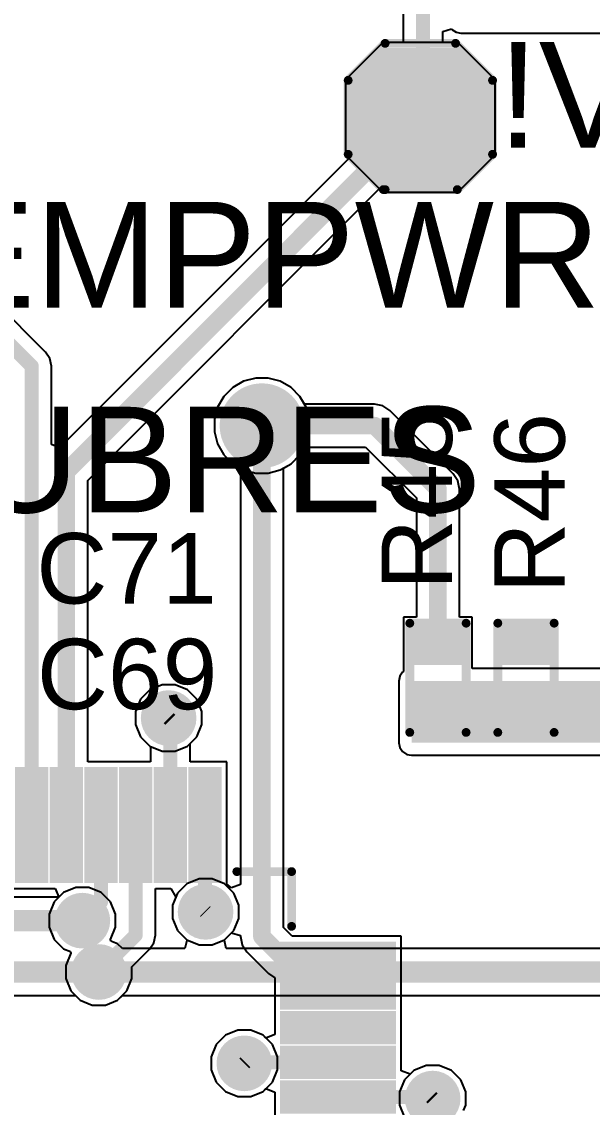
# Model space of a CAD drawing. Header units: millimetres. Extents: x -0.13 to 3.86, y -0.01 to 4.3.
# Drawn here: x 1.274 to 1.598, y 2.803 to 3.419 of the extents above; entities that cross this region are included whole.
import ezdxf

# ---------------------------------------------------------------- set-up
doc = ezdxf.new("R2010")
doc.units = ezdxf.units.MM
doc.header["$MEASUREMENT"] = 0
for name, color, linetype in [('BottomLayer', 5, 'Continuous'), ('BottomSolder', 6, 'Continuous'), ('MultiLayer', 9, 'Continuous'), ('PadHoleLayer', 156, 'Continuous'), ('TopLayer', 1, 'Continuous'), ('TopOverlay', 2, 'Continuous'), ('TopPaste', 8, 'Continuous'), ('TopSolder', 216, 'Continuous'), ('ViaHoleLayer', 16, 'Continuous')]:
    doc.layers.add(name, color=color, linetype=linetype)
doc.styles.add('Arial', font='arial.ttf', dxfattribs={"height": 0.2})

# ---------------------------------------------------------------- blocks, each defined once
blk = doc.blocks.new('T____P______TH_1_8___H_________0_92___56')
at = {"layer": 'BottomLayer'}
h = blk.add_hatch(color=5, dxfattribs=at)
edge = h.paths.add_edge_path()
edge.add_arc((0.117, -0.045), 0.02, 0, 360)
at = {"layer": 'BottomSolder'}
h = blk.add_hatch(color=6, dxfattribs=at)
edge = h.paths.add_edge_path()
edge.add_arc((0.117, -0.045), 0.024, 0, 360)
at = {"layer": 'MultiLayer'}
h = blk.add_hatch(color=9, dxfattribs=at)
edge = h.paths.add_edge_path()
edge.add_arc((0.117, -0.045), 0.02, 0, 360)
at = {"layer": 'PadHoleLayer'}
h = blk.add_hatch(color=156, dxfattribs=at)
edge = h.paths.add_edge_path()
edge.add_arc((0.117, -0.045), 0.01, 0, 360)
at = {"layer": 'TopLayer'}
h = blk.add_hatch(color=1, dxfattribs=at)
edge = h.paths.add_edge_path()
edge.add_arc((0.117, -0.045), 0.02, 0, 360)
at = {"layer": 'TopSolder'}
h = blk.add_hatch(color=216, dxfattribs=at)
edge = h.paths.add_edge_path()
edge.add_arc((0.117, -0.045), 0.024, 0, 360)
blk = doc.blocks.new('R___0402_86')
at = {"layer": 'TopLayer'}
for points in [[(-0.0275, -0.0125), (-0.0275, 0.0125), (-0.0095, 0.0125), (-0.0095, -0.0125)], [(0.0095, -0.0125), (0.0095, 0.0125), (0.0275, 0.0125), (0.0275, -0.0125)]]:
    blk.add_hatch(color=1, dxfattribs=at).paths.add_polyline_path(points)
at = {"layer": 'TopPaste'}
for points in [[(-0.0275, -0.0125), (-0.0275, 0.0125), (-0.0095, 0.0125), (-0.0095, -0.0125)], [(0.0095, -0.0125), (0.0095, 0.0125), (0.0275, 0.0125), (0.0275, -0.0125)]]:
    blk.add_hatch(color=8, dxfattribs=at).paths.add_polyline_path(points)
at = {"layer": 'TopSolder'}
for points in [[(-0.02967, -0.01466), (-0.02967, 0.01467), (-0.00733, 0.01467), (-0.00733, -0.01466)], [(0.00733, -0.01466), (0.00733, 0.01467), (0.02967, 0.01467), (0.02967, -0.01466)]]:
    blk.add_hatch(color=216, dxfattribs=at).paths.add_polyline_path(points)
at = {"layer": 'TopOverlay'}
for points, const_width in [([(-0.031, -0.016), (-0.031, 0.016)], 0.005), ([(0.031, 0.016), (-0.031, 0.016)], 0.005), ([(0.031, -0.016), (0.031, 0.016)], 0.005), ([(0.031, -0.016), (-0.031, -0.016)], 0.005), ([(0.032, -0.017), (-0.032, -0.017)], 0.000127)]:
    blk.add_lwpolyline(points, dxfattribs=dict(at, const_width=const_width))
for points, const_width in [([(-0.03225, 0.016, 1), (-0.02975, 0.016, 1)], 0.0025), ([(-0.03225, 0.016, 1), (-0.02975, 0.016, 1)], 0.0025), ([(0.02975, 0.016, 1), (0.03225, 0.016, 1)], 0.0025), ([(0.02975, 0.016, 1), (0.03225, 0.016, 1)], 0.0025), ([(-0.03225, -0.016, 1), (-0.02975, -0.016, 1)], 0.0025), ([(-0.03225, -0.016, 1), (-0.02975, -0.016, 1)], 0.0025), ([(-0.03203, -0.017, 1), (-0.03197, -0.017, 1)], 0.0000635), ([(0.02975, -0.016, 1), (0.03225, -0.016, 1)], 0.0025), ([(0.02975, -0.016, 1), (0.03225, -0.016, 1)], 0.0025), ([(0.03197, -0.017, 1), (0.03203, -0.017, 1)], 0.0000635)]:
    blk.add_lwpolyline(points, format="xyb", close=True, dxfattribs=dict(at, const_width=const_width))
blk = doc.blocks.new('R___0402_87')
at = {"layer": 'TopLayer'}
for points in [[(-0.0275, -0.0125), (-0.0275, 0.0125), (-0.0095, 0.0125), (-0.0095, -0.0125)], [(0.0095, -0.0125), (0.0095, 0.0125), (0.0275, 0.0125), (0.0275, -0.0125)]]:
    blk.add_hatch(color=1, dxfattribs=at).paths.add_polyline_path(points)
at = {"layer": 'TopPaste'}
for points in [[(-0.0275, -0.0125), (-0.0275, 0.0125), (-0.0095, 0.0125), (-0.0095, -0.0125)], [(0.0095, -0.0125), (0.0095, 0.0125), (0.0275, 0.0125), (0.0275, -0.0125)]]:
    blk.add_hatch(color=8, dxfattribs=at).paths.add_polyline_path(points)
at = {"layer": 'TopSolder'}
for points in [[(-0.02967, -0.01466), (-0.02967, 0.01467), (-0.00733, 0.01467), (-0.00733, -0.01466)], [(0.00733, -0.01466), (0.00733, 0.01467), (0.02967, 0.01467), (0.02967, -0.01466)]]:
    blk.add_hatch(color=216, dxfattribs=at).paths.add_polyline_path(points)
at = {"layer": 'TopOverlay'}
for points, const_width in [([(-0.031, -0.016), (-0.031, 0.016)], 0.005), ([(0.031, 0.016), (-0.031, 0.016)], 0.005), ([(0.031, -0.016), (0.031, 0.016)], 0.005), ([(0.031, -0.016), (-0.031, -0.016)], 0.005), ([(0.032, -0.017), (-0.032, -0.017)], 0.000127)]:
    blk.add_lwpolyline(points, dxfattribs=dict(at, const_width=const_width))
for points, const_width in [([(-0.03225, 0.016, 1), (-0.02975, 0.016, 1)], 0.0025), ([(-0.03225, 0.016, 1), (-0.02975, 0.016, 1)], 0.0025), ([(0.02975, 0.016, 1), (0.03225, 0.016, 1)], 0.0025), ([(0.02975, 0.016, 1), (0.03225, 0.016, 1)], 0.0025), ([(-0.03225, -0.016, 1), (-0.02975, -0.016, 1)], 0.0025), ([(-0.03225, -0.016, 1), (-0.02975, -0.016, 1)], 0.0025), ([(-0.03203, -0.017, 1), (-0.03197, -0.017, 1)], 0.0000635), ([(0.02975, -0.016, 1), (0.03225, -0.016, 1)], 0.0025), ([(0.02975, -0.016, 1), (0.03225, -0.016, 1)], 0.0025), ([(0.03197, -0.017, 1), (0.03203, -0.017, 1)], 0.0000635)]:
    blk.add_lwpolyline(points, format="xyb", close=True, dxfattribs=dict(at, const_width=const_width))
blk = doc.blocks.new('64_TQFP__10_10__101')
at = {"layer": 'TopLayer'}
for points in [[(-0.15315, 0.19429), (-0.15315, 0.25216), (-0.14213, 0.25216), (-0.14213, 0.19429)], [(-0.13346, 0.19429), (-0.13346, 0.25216), (-0.12244, 0.25216), (-0.12244, 0.19429)], [(-0.11378, 0.19429), (-0.11378, 0.25216), (-0.10276, 0.25216), (-0.10276, 0.19429)], [(-0.09409, 0.19429), (-0.09409, 0.25216), (-0.08307, 0.25216), (-0.08307, 0.19429)], [(-0.07441, 0.19429), (-0.07441, 0.25216), (-0.06339, 0.25216), (-0.06339, 0.19429)], [(-0.05472, 0.19429), (-0.05472, 0.25216), (-0.0437, 0.25216), (-0.0437, 0.19429)], [(-0.03504, 0.19429), (-0.03504, 0.25216), (-0.02402, 0.25216), (-0.02402, 0.19429)], [(-0.01535, 0.19429), (-0.01535, 0.25216), (-0.00433, 0.25216), (-0.00433, 0.19429)], [(0.00433, 0.19429), (0.00433, 0.25216), (0.01535, 0.25216), (0.01535, 0.19429)], [(0.02402, 0.19429), (0.02402, 0.25216), (0.03504, 0.25216), (0.03504, 0.19429)], [(0.0437, 0.19429), (0.0437, 0.25216), (0.05472, 0.25216), (0.05472, 0.19429)], [(0.06339, 0.19429), (0.06339, 0.25216), (0.07441, 0.25216), (0.07441, 0.19429)], [(0.08307, 0.19429), (0.08307, 0.25216), (0.09409, 0.25216), (0.09409, 0.19429)], [(0.10276, 0.19429), (0.10276, 0.25216), (0.11378, 0.25216), (0.11378, 0.19429)], [(0.12244, 0.19429), (0.12244, 0.25216), (0.13346, 0.25216), (0.13346, 0.19429)], [(0.14213, 0.19429), (0.14213, 0.25216), (0.15315, 0.25216), (0.15315, 0.19429)], [(-0.25217, 0.15315), (-0.19429, 0.15315), (-0.19429, 0.14213), (-0.25217, 0.14213)], [(0.19429, 0.15315), (0.25217, 0.15315), (0.25217, 0.14213), (0.19429, 0.14213)], [(-0.25217, 0.13346), (-0.19429, 0.13346), (-0.19429, 0.12244), (-0.25217, 0.12244)], [(0.19429, 0.13346), (0.25217, 0.13346), (0.25217, 0.12244), (0.19429, 0.12244)], [(-0.25217, 0.11378), (-0.19429, 0.11378), (-0.19429, 0.10276), (-0.25217, 0.10276)], [(0.19429, 0.11378), (0.25217, 0.11378), (0.25217, 0.10276), (0.19429, 0.10276)], [(-0.25217, 0.09409), (-0.19429, 0.09409), (-0.19429, 0.08307), (-0.25217, 0.08307)], [(0.19429, 0.09409), (0.25217, 0.09409), (0.25217, 0.08307), (0.19429, 0.08307)], [(-0.25217, 0.07441), (-0.19429, 0.07441), (-0.19429, 0.06339), (-0.25217, 0.06339)], [(0.19429, 0.07441), (0.25217, 0.07441), (0.25217, 0.06339), (0.19429, 0.06339)], [(-0.25217, 0.05472), (-0.19429, 0.05472), (-0.19429, 0.0437), (-0.25217, 0.0437)], [(0.19429, 0.05472), (0.25217, 0.05472), (0.25217, 0.0437), (0.19429, 0.0437)], [(-0.25217, 0.03504), (-0.19429, 0.03504), (-0.19429, 0.02402), (-0.25217, 0.02402)], [(0.19429, 0.03504), (0.25217, 0.03504), (0.25217, 0.02402), (0.19429, 0.02402)], [(-0.25217, 0.01535), (-0.19429, 0.01535), (-0.19429, 0.00433), (-0.25217, 0.00433)], [(0.19429, 0.01535), (0.25217, 0.01535), (0.25217, 0.00433), (0.19429, 0.00433)], [(-0.25217, -0.00433), (-0.19429, -0.00433), (-0.19429, -0.01535), (-0.25217, -0.01535)], [(0.19429, -0.00433), (0.25217, -0.00433), (0.25217, -0.01535), (0.19429, -0.01535)], [(-0.25217, -0.02402), (-0.19429, -0.02402), (-0.19429, -0.03504), (-0.25217, -0.03504)], [(0.19429, -0.02402), (0.25217, -0.02402), (0.25217, -0.03504), (0.19429, -0.03504)], [(-0.25217, -0.0437), (-0.19429, -0.0437), (-0.19429, -0.05472), (-0.25217, -0.05472)], [(0.19429, -0.0437), (0.25217, -0.0437), (0.25217, -0.05472), (0.19429, -0.05472)], [(-0.25217, -0.06339), (-0.19429, -0.06339), (-0.19429, -0.07441), (-0.25217, -0.07441)], [(0.19429, -0.06339), (0.25217, -0.06339), (0.25217, -0.07441), (0.19429, -0.07441)], [(-0.25217, -0.08307), (-0.19429, -0.08307), (-0.19429, -0.09409), (-0.25217, -0.09409)], [(0.19429, -0.08307), (0.25217, -0.08307), (0.25217, -0.09409), (0.19429, -0.09409)], [(-0.25217, -0.10276), (-0.19429, -0.10276), (-0.19429, -0.11378), (-0.25217, -0.11378)], [(0.19429, -0.10276), (0.25217, -0.10276), (0.25217, -0.11378), (0.19429, -0.11378)], [(-0.25217, -0.12244), (-0.19429, -0.12244), (-0.19429, -0.13346), (-0.25217, -0.13346)], [(0.19429, -0.12244), (0.25217, -0.12244), (0.25217, -0.13346), (0.19429, -0.13346)], [(-0.25217, -0.14213), (-0.19429, -0.14213), (-0.19429, -0.15315), (-0.25217, -0.15315)], [(0.19429, -0.14213), (0.25217, -0.14213), (0.25217, -0.15315), (0.19429, -0.15315)], [(-0.15315, -0.25216), (-0.15315, -0.19429), (-0.14213, -0.19429), (-0.14213, -0.25216)], [(-0.13346, -0.25216), (-0.13346, -0.19429), (-0.12244, -0.19429), (-0.12244, -0.25216)], [(-0.11378, -0.25216), (-0.11378, -0.19429), (-0.10276, -0.19429), (-0.10276, -0.25216)], [(-0.09409, -0.25216), (-0.09409, -0.19429), (-0.08307, -0.19429), (-0.08307, -0.25216)], [(-0.07441, -0.25216), (-0.07441, -0.19429), (-0.06339, -0.19429), (-0.06339, -0.25216)], [(-0.05472, -0.25216), (-0.05472, -0.19429), (-0.0437, -0.19429), (-0.0437, -0.25216)], [(-0.03504, -0.25216), (-0.03504, -0.19429), (-0.02402, -0.19429), (-0.02402, -0.25216)], [(-0.01535, -0.25216), (-0.01535, -0.19429), (-0.00433, -0.19429), (-0.00433, -0.25216)], [(0.00433, -0.25216), (0.00433, -0.19429), (0.01535, -0.19429), (0.01535, -0.25216)], [(0.02402, -0.25216), (0.02402, -0.19429), (0.03504, -0.19429), (0.03504, -0.25216)], [(0.0437, -0.25216), (0.0437, -0.19429), (0.05472, -0.19429), (0.05472, -0.25216)], [(0.06339, -0.25216), (0.06339, -0.19429), (0.07441, -0.19429), (0.07441, -0.25216)], [(0.08307, -0.25216), (0.08307, -0.19429), (0.09409, -0.19429), (0.09409, -0.25216)], [(0.10276, -0.25216), (0.10276, -0.19429), (0.11378, -0.19429), (0.11378, -0.25216)], [(0.12244, -0.25216), (0.12244, -0.19429), (0.13346, -0.19429), (0.13346, -0.25216)], [(0.14213, -0.25216), (0.14213, -0.19429), (0.15315, -0.19429), (0.15315, -0.25216)]]:
    blk.add_hatch(color=1, dxfattribs=at).paths.add_polyline_path(points)
at = {"layer": 'TopPaste'}
for points in [[(-0.15315, 0.19429), (-0.15315, 0.25216), (-0.14213, 0.25216), (-0.14213, 0.19429)], [(-0.13346, 0.19429), (-0.13346, 0.25216), (-0.12244, 0.25216), (-0.12244, 0.19429)], [(-0.11378, 0.19429), (-0.11378, 0.25216), (-0.10276, 0.25216), (-0.10276, 0.19429)], [(-0.09409, 0.19429), (-0.09409, 0.25216), (-0.08307, 0.25216), (-0.08307, 0.19429)], [(-0.07441, 0.19429), (-0.07441, 0.25216), (-0.06339, 0.25216), (-0.06339, 0.19429)], [(-0.05472, 0.19429), (-0.05472, 0.25216), (-0.0437, 0.25216), (-0.0437, 0.19429)], [(-0.03504, 0.19429), (-0.03504, 0.25216), (-0.02402, 0.25216), (-0.02402, 0.19429)], [(-0.01535, 0.19429), (-0.01535, 0.25216), (-0.00433, 0.25216), (-0.00433, 0.19429)], [(0.00433, 0.19429), (0.00433, 0.25216), (0.01535, 0.25216), (0.01535, 0.19429)], [(0.02402, 0.19429), (0.02402, 0.25216), (0.03504, 0.25216), (0.03504, 0.19429)], [(0.0437, 0.19429), (0.0437, 0.25216), (0.05472, 0.25216), (0.05472, 0.19429)], [(0.06339, 0.19429), (0.06339, 0.25216), (0.07441, 0.25216), (0.07441, 0.19429)], [(0.08307, 0.19429), (0.08307, 0.25216), (0.09409, 0.25216), (0.09409, 0.19429)], [(0.10276, 0.19429), (0.10276, 0.25216), (0.11378, 0.25216), (0.11378, 0.19429)], [(0.12244, 0.19429), (0.12244, 0.25216), (0.13346, 0.25216), (0.13346, 0.19429)], [(0.14213, 0.19429), (0.14213, 0.25216), (0.15315, 0.25216), (0.15315, 0.19429)], [(-0.25217, 0.15315), (-0.19429, 0.15315), (-0.19429, 0.14213), (-0.25217, 0.14213)], [(0.19429, 0.15315), (0.25217, 0.15315), (0.25217, 0.14213), (0.19429, 0.14213)], [(-0.25217, 0.13346), (-0.19429, 0.13346), (-0.19429, 0.12244), (-0.25217, 0.12244)], [(0.19429, 0.13346), (0.25217, 0.13346), (0.25217, 0.12244), (0.19429, 0.12244)], [(-0.25217, 0.11378), (-0.19429, 0.11378), (-0.19429, 0.10276), (-0.25217, 0.10276)], [(0.19429, 0.11378), (0.25217, 0.11378), (0.25217, 0.10276), (0.19429, 0.10276)], [(-0.25217, 0.09409), (-0.19429, 0.09409), (-0.19429, 0.08307), (-0.25217, 0.08307)], [(0.19429, 0.09409), (0.25217, 0.09409), (0.25217, 0.08307), (0.19429, 0.08307)], [(-0.25217, 0.07441), (-0.19429, 0.07441), (-0.19429, 0.06339), (-0.25217, 0.06339)], [(0.19429, 0.07441), (0.25217, 0.07441), (0.25217, 0.06339), (0.19429, 0.06339)], [(-0.25217, 0.05472), (-0.19429, 0.05472), (-0.19429, 0.0437), (-0.25217, 0.0437)], [(0.19429, 0.05472), (0.25217, 0.05472), (0.25217, 0.0437), (0.19429, 0.0437)], [(-0.25217, 0.03504), (-0.19429, 0.03504), (-0.19429, 0.02402), (-0.25217, 0.02402)], [(0.19429, 0.03504), (0.25217, 0.03504), (0.25217, 0.02402), (0.19429, 0.02402)], [(-0.25217, 0.01535), (-0.19429, 0.01535), (-0.19429, 0.00433), (-0.25217, 0.00433)], [(0.19429, 0.01535), (0.25217, 0.01535), (0.25217, 0.00433), (0.19429, 0.00433)], [(-0.25217, -0.00433), (-0.19429, -0.00433), (-0.19429, -0.01535), (-0.25217, -0.01535)], [(0.19429, -0.00433), (0.25217, -0.00433), (0.25217, -0.01535), (0.19429, -0.01535)], [(-0.25217, -0.02402), (-0.19429, -0.02402), (-0.19429, -0.03504), (-0.25217, -0.03504)], [(0.19429, -0.02402), (0.25217, -0.02402), (0.25217, -0.03504), (0.19429, -0.03504)], [(-0.25217, -0.0437), (-0.19429, -0.0437), (-0.19429, -0.05472), (-0.25217, -0.05472)], [(0.19429, -0.0437), (0.25217, -0.0437), (0.25217, -0.05472), (0.19429, -0.05472)], [(-0.25217, -0.06339), (-0.19429, -0.06339), (-0.19429, -0.07441), (-0.25217, -0.07441)], [(0.19429, -0.06339), (0.25217, -0.06339), (0.25217, -0.07441), (0.19429, -0.07441)], [(-0.25217, -0.08307), (-0.19429, -0.08307), (-0.19429, -0.09409), (-0.25217, -0.09409)], [(0.19429, -0.08307), (0.25217, -0.08307), (0.25217, -0.09409), (0.19429, -0.09409)], [(-0.25217, -0.10276), (-0.19429, -0.10276), (-0.19429, -0.11378), (-0.25217, -0.11378)], [(0.19429, -0.10276), (0.25217, -0.10276), (0.25217, -0.11378), (0.19429, -0.11378)], [(-0.25217, -0.12244), (-0.19429, -0.12244), (-0.19429, -0.13346), (-0.25217, -0.13346)], [(0.19429, -0.12244), (0.25217, -0.12244), (0.25217, -0.13346), (0.19429, -0.13346)], [(-0.25217, -0.14213), (-0.19429, -0.14213), (-0.19429, -0.15315), (-0.25217, -0.15315)], [(0.19429, -0.14213), (0.25217, -0.14213), (0.25217, -0.15315), (0.19429, -0.15315)], [(-0.15315, -0.25216), (-0.15315, -0.19429), (-0.14213, -0.19429), (-0.14213, -0.25216)], [(-0.13346, -0.25216), (-0.13346, -0.19429), (-0.12244, -0.19429), (-0.12244, -0.25216)], [(-0.11378, -0.25216), (-0.11378, -0.19429), (-0.10276, -0.19429), (-0.10276, -0.25216)], [(-0.09409, -0.25216), (-0.09409, -0.19429), (-0.08307, -0.19429), (-0.08307, -0.25216)], [(-0.07441, -0.25216), (-0.07441, -0.19429), (-0.06339, -0.19429), (-0.06339, -0.25216)], [(-0.05472, -0.25216), (-0.05472, -0.19429), (-0.0437, -0.19429), (-0.0437, -0.25216)], [(-0.03504, -0.25216), (-0.03504, -0.19429), (-0.02402, -0.19429), (-0.02402, -0.25216)], [(-0.01535, -0.25216), (-0.01535, -0.19429), (-0.00433, -0.19429), (-0.00433, -0.25216)], [(0.00433, -0.25216), (0.00433, -0.19429), (0.01535, -0.19429), (0.01535, -0.25216)], [(0.02402, -0.25216), (0.02402, -0.19429), (0.03504, -0.19429), (0.03504, -0.25216)], [(0.0437, -0.25216), (0.0437, -0.19429), (0.05472, -0.19429), (0.05472, -0.25216)], [(0.06339, -0.25216), (0.06339, -0.19429), (0.07441, -0.19429), (0.07441, -0.25216)], [(0.08307, -0.25216), (0.08307, -0.19429), (0.09409, -0.19429), (0.09409, -0.25216)], [(0.10276, -0.25216), (0.10276, -0.19429), (0.11378, -0.19429), (0.11378, -0.25216)], [(0.12244, -0.25216), (0.12244, -0.19429), (0.13346, -0.19429), (0.13346, -0.25216)], [(0.14213, -0.25216), (0.14213, -0.19429), (0.15315, -0.19429), (0.15315, -0.25216)]]:
    blk.add_hatch(color=8, dxfattribs=at).paths.add_polyline_path(points)
at = {"layer": 'TopSolder'}
for points in [[(-0.15715, 0.19029), (-0.15715, 0.25616), (-0.13813, 0.25616), (-0.13813, 0.19029)], [(-0.13746, 0.19029), (-0.13746, 0.25616), (-0.11844, 0.25616), (-0.11844, 0.19029)], [(-0.11778, 0.19029), (-0.11778, 0.25616), (-0.09876, 0.25616), (-0.09876, 0.19029)], [(-0.09809, 0.19029), (-0.09809, 0.25616), (-0.07907, 0.25616), (-0.07907, 0.19029)], [(-0.07841, 0.19029), (-0.07841, 0.25616), (-0.05939, 0.25616), (-0.05939, 0.19029)], [(-0.05872, 0.19029), (-0.05872, 0.25616), (-0.0397, 0.25616), (-0.0397, 0.19029)], [(-0.03904, 0.19029), (-0.03904, 0.25616), (-0.02002, 0.25616), (-0.02002, 0.19029)], [(-0.01935, 0.19029), (-0.01935, 0.25616), (-0.00033, 0.25616), (-0.00033, 0.19029)], [(0.00033, 0.19029), (0.00033, 0.25616), (0.01935, 0.25616), (0.01935, 0.19029)], [(0.02002, 0.19029), (0.02002, 0.25616), (0.03904, 0.25616), (0.03904, 0.19029)], [(0.0397, 0.19029), (0.0397, 0.25616), (0.05872, 0.25616), (0.05872, 0.19029)], [(0.05939, 0.19029), (0.05939, 0.25616), (0.07841, 0.25616), (0.07841, 0.19029)], [(0.07907, 0.19029), (0.07907, 0.25616), (0.09809, 0.25616), (0.09809, 0.19029)], [(0.09876, 0.19029), (0.09876, 0.25616), (0.11778, 0.25616), (0.11778, 0.19029)], [(0.11844, 0.19029), (0.11844, 0.25616), (0.13746, 0.25616), (0.13746, 0.19029)], [(0.13813, 0.19029), (0.13813, 0.25616), (0.15715, 0.25616), (0.15715, 0.19029)], [(-0.25617, 0.15715), (-0.19029, 0.15715), (-0.19029, 0.13813), (-0.25617, 0.13813)], [(0.19029, 0.15715), (0.25617, 0.15715), (0.25617, 0.13813), (0.19029, 0.13813)], [(-0.25617, 0.13746), (-0.19029, 0.13746), (-0.19029, 0.11844), (-0.25617, 0.11844)], [(0.19029, 0.13746), (0.25617, 0.13746), (0.25617, 0.11844), (0.19029, 0.11844)], [(-0.25617, 0.11778), (-0.19029, 0.11778), (-0.19029, 0.09876), (-0.25617, 0.09876)], [(0.19029, 0.11778), (0.25617, 0.11778), (0.25617, 0.09876), (0.19029, 0.09876)], [(-0.25617, 0.09809), (-0.19029, 0.09809), (-0.19029, 0.07907), (-0.25617, 0.07907)], [(0.19029, 0.09809), (0.25617, 0.09809), (0.25617, 0.07907), (0.19029, 0.07907)], [(-0.25617, 0.07841), (-0.19029, 0.07841), (-0.19029, 0.05939), (-0.25617, 0.05939)], [(0.19029, 0.07841), (0.25617, 0.07841), (0.25617, 0.05939), (0.19029, 0.05939)], [(-0.25617, 0.05872), (-0.19029, 0.05872), (-0.19029, 0.0397), (-0.25617, 0.0397)], [(0.19029, 0.05872), (0.25617, 0.05872), (0.25617, 0.0397), (0.19029, 0.0397)], [(-0.25617, 0.03904), (-0.19029, 0.03904), (-0.19029, 0.02002), (-0.25617, 0.02002)], [(0.19029, 0.03904), (0.25617, 0.03904), (0.25617, 0.02002), (0.19029, 0.02002)], [(-0.25617, 0.01935), (-0.19029, 0.01935), (-0.19029, 0.00033), (-0.25617, 0.00033)], [(0.19029, 0.01935), (0.25617, 0.01935), (0.25617, 0.00033), (0.19029, 0.00033)], [(-0.25617, -0.00033), (-0.19029, -0.00033), (-0.19029, -0.01935), (-0.25617, -0.01935)], [(0.19029, -0.00033), (0.25617, -0.00033), (0.25617, -0.01935), (0.19029, -0.01935)], [(-0.25617, -0.02002), (-0.19029, -0.02002), (-0.19029, -0.03904), (-0.25617, -0.03904)], [(0.19029, -0.02002), (0.25617, -0.02002), (0.25617, -0.03904), (0.19029, -0.03904)], [(-0.25617, -0.0397), (-0.19029, -0.0397), (-0.19029, -0.05872), (-0.25617, -0.05872)], [(0.19029, -0.0397), (0.25617, -0.0397), (0.25617, -0.05872), (0.19029, -0.05872)], [(-0.25617, -0.05939), (-0.19029, -0.05939), (-0.19029, -0.07841), (-0.25617, -0.07841)], [(0.19029, -0.05939), (0.25617, -0.05939), (0.25617, -0.07841), (0.19029, -0.07841)], [(-0.25617, -0.07907), (-0.19029, -0.07907), (-0.19029, -0.09809), (-0.25617, -0.09809)], [(0.19029, -0.07907), (0.25617, -0.07907), (0.25617, -0.09809), (0.19029, -0.09809)], [(-0.25617, -0.09876), (-0.19029, -0.09876), (-0.19029, -0.11778), (-0.25617, -0.11778)], [(0.19029, -0.09876), (0.25617, -0.09876), (0.25617, -0.11778), (0.19029, -0.11778)], [(-0.25617, -0.11844), (-0.19029, -0.11844), (-0.19029, -0.13746), (-0.25617, -0.13746)], [(0.19029, -0.11844), (0.25617, -0.11844), (0.25617, -0.13746), (0.19029, -0.13746)], [(-0.25617, -0.13813), (-0.19029, -0.13813), (-0.19029, -0.15715), (-0.25617, -0.15715)], [(0.19029, -0.13813), (0.25617, -0.13813), (0.25617, -0.15715), (0.19029, -0.15715)], [(-0.15715, -0.25616), (-0.15715, -0.19029), (-0.13813, -0.19029), (-0.13813, -0.25616)], [(-0.13746, -0.25616), (-0.13746, -0.19029), (-0.11844, -0.19029), (-0.11844, -0.25616)], [(-0.11778, -0.25616), (-0.11778, -0.19029), (-0.09876, -0.19029), (-0.09876, -0.25616)], [(-0.09809, -0.25616), (-0.09809, -0.19029), (-0.07907, -0.19029), (-0.07907, -0.25616)], [(-0.07841, -0.25616), (-0.07841, -0.19029), (-0.05939, -0.19029), (-0.05939, -0.25616)], [(-0.05872, -0.25616), (-0.05872, -0.19029), (-0.0397, -0.19029), (-0.0397, -0.25616)], [(-0.03904, -0.25616), (-0.03904, -0.19029), (-0.02002, -0.19029), (-0.02002, -0.25616)], [(-0.01935, -0.25616), (-0.01935, -0.19029), (-0.00033, -0.19029), (-0.00033, -0.25616)], [(0.00033, -0.25616), (0.00033, -0.19029), (0.01935, -0.19029), (0.01935, -0.25616)], [(0.02002, -0.25616), (0.02002, -0.19029), (0.03904, -0.19029), (0.03904, -0.25616)], [(0.0397, -0.25616), (0.0397, -0.19029), (0.05872, -0.19029), (0.05872, -0.25616)], [(0.05939, -0.25616), (0.05939, -0.19029), (0.07841, -0.19029), (0.07841, -0.25616)], [(0.07907, -0.25616), (0.07907, -0.19029), (0.09809, -0.19029), (0.09809, -0.25616)], [(0.09876, -0.25616), (0.09876, -0.19029), (0.11778, -0.19029), (0.11778, -0.25616)], [(0.11844, -0.25616), (0.11844, -0.19029), (0.13746, -0.19029), (0.13746, -0.25616)], [(0.13813, -0.25616), (0.13813, -0.19029), (0.15715, -0.19029), (0.15715, -0.25616)]]:
    blk.add_hatch(color=216, dxfattribs=at).paths.add_polyline_path(points)
at = {"layer": 'TopOverlay', "const_width": 0.005}
for points in [[(-0.19685, 0.19685), (-0.16575, 0.19685)], [(-0.19685, 0.16575), (-0.19685, 0.19685)], [(0.16575, 0.19685), (0.19685, 0.19685)], [(0.19685, 0.16575), (0.19685, 0.19685)], [(-0.263, 0.153), (-0.258, 0.148)], [(-0.263, 0.143), (-0.263, 0.153)], [(-0.263, 0.143), (-0.258, 0.148)], [(-0.19685, -0.19685), (-0.19685, -0.16575)], [(0.19685, -0.19685), (0.19685, -0.16575)], [(-0.19685, -0.19685), (-0.16575, -0.19685)], [(0.16575, -0.19685), (0.19685, -0.19685)]]:
    blk.add_lwpolyline(points, dxfattribs=at)
at = {"layer": 'TopOverlay', "const_width": 0.0025}
for points in [[(-0.1981, 0.19685, 1), (-0.1956, 0.19685, 1)], [(-0.1981, 0.19685, 1), (-0.1956, 0.19685, 1)], [(-0.167, 0.19685, 1), (-0.1645, 0.19685, 1)], [(0.1645, 0.19685, 1), (0.167, 0.19685, 1)], [(0.1956, 0.19685, 1), (0.1981, 0.19685, 1)], [(0.1956, 0.19685, 1), (0.1981, 0.19685, 1)], [(-0.1981, 0.16575, 1), (-0.1956, 0.16575, 1)], [(0.1956, 0.16575, 1), (0.1981, 0.16575, 1)], [(-0.26425, 0.153, 1), (-0.26175, 0.153, 1)], [(-0.26425, 0.153, 1), (-0.26175, 0.153, 1)], [(-0.25925, 0.148, 1), (-0.25675, 0.148, 1)], [(-0.25925, 0.148, 1), (-0.25675, 0.148, 1)], [(-0.26425, 0.143, 1), (-0.26175, 0.143, 1)], [(-0.26425, 0.143, 1), (-0.26175, 0.143, 1)], [(-0.1981, -0.16575, 1), (-0.1956, -0.16575, 1)], [(0.1956, -0.16575, 1), (0.1981, -0.16575, 1)], [(-0.1981, -0.19685, 1), (-0.1956, -0.19685, 1)], [(-0.1981, -0.19685, 1), (-0.1956, -0.19685, 1)], [(-0.167, -0.19685, 1), (-0.1645, -0.19685, 1)], [(0.1645, -0.19685, 1), (0.167, -0.19685, 1)], [(0.1956, -0.19685, 1), (0.1981, -0.19685, 1)], [(0.1956, -0.19685, 1), (0.1981, -0.19685, 1)]]:
    blk.add_lwpolyline(points, format="xyb", close=True, dxfattribs=at)
blk = doc.blocks.new('T____P______TH_1_8___H_________0_92___199')
at = {"layer": 'BottomLayer'}
blk.add_hatch(color=5, dxfattribs=at).paths.add_polyline_path([(0.01772, 0.03543), (-0.01772, 0.03543), (-0.03543, 0.01772), (-0.03543, -0.01772), (-0.01772, -0.03543), (0.01772, -0.03543), (0.03543, -0.01772), (0.03543, 0.01772)])
at = {"layer": 'BottomSolder'}
blk.add_hatch(color=6, dxfattribs=at).paths.add_polyline_path([(0.01972, 0.03943), (-0.01972, 0.03943), (-0.03943, 0.01972), (-0.03943, -0.01972), (-0.01972, -0.03943), (0.01972, -0.03943), (0.03943, -0.01972), (0.03943, 0.01972)])
at = {"layer": 'MultiLayer'}
blk.add_hatch(color=9, dxfattribs=at).paths.add_polyline_path([(0.01772, 0.03543), (-0.01772, 0.03543), (-0.03543, 0.01772), (-0.03543, -0.01772), (-0.01772, -0.03543), (0.01772, -0.03543), (0.03543, -0.01772), (0.03543, 0.01772)])
at = {"layer": 'PadHoleLayer'}
h = blk.add_hatch(color=156, dxfattribs=at)
edge = h.paths.add_edge_path()
edge.add_arc((0, 0), 0.01811, 0, 360)
at = {"layer": 'TopLayer'}
blk.add_hatch(color=1, dxfattribs=at).paths.add_polyline_path([(0.01772, 0.03543), (-0.01772, 0.03543), (-0.03543, 0.01772), (-0.03543, -0.01772), (-0.01772, -0.03543), (0.01772, -0.03543), (0.03543, -0.01772), (0.03543, 0.01772)])
at = {"layer": 'TopSolder'}
blk.add_hatch(color=216, dxfattribs=at).paths.add_polyline_path([(0.01972, 0.03943), (-0.01972, 0.03943), (-0.03943, 0.01972), (-0.03943, -0.01972), (-0.01972, -0.03943), (0.01972, -0.03943), (0.03943, -0.01972), (0.03943, 0.01972)])
at = {"layer": 'TopOverlay', "const_width": 0.005}
for points in [[(-0.041, 0.021), (-0.02, 0.042)], [(-0.02, 0.042), (0.02, 0.042)], [(0.02, 0.042), (0.041, 0.021)], [(-0.041, -0.021), (-0.041, 0.021)], [(0.041, -0.021), (0.041, 0.021)], [(-0.041, -0.021), (-0.021, -0.041)], [(0.021, -0.041), (0.041, -0.021)], [(-0.02, -0.041), (0.021, -0.041)]]:
    blk.add_lwpolyline(points, dxfattribs=at)
at = {"layer": 'TopOverlay', "const_width": 0.0025}
for points in [[(-0.02125, 0.042, 1), (-0.01875, 0.042, 1)], [(-0.02125, 0.042, 1), (-0.01875, 0.042, 1)], [(0.01875, 0.042, 1), (0.02125, 0.042, 1)], [(0.01875, 0.042, 1), (0.02125, 0.042, 1)], [(-0.04225, 0.021, 1), (-0.03975, 0.021, 1)], [(-0.04225, 0.021, 1), (-0.03975, 0.021, 1)], [(0.03975, 0.021, 1), (0.04225, 0.021, 1)], [(0.03975, 0.021, 1), (0.04225, 0.021, 1)], [(-0.04225, -0.021, 1), (-0.03975, -0.021, 1)], [(-0.04225, -0.021, 1), (-0.03975, -0.021, 1)], [(0.03975, -0.021, 1), (0.04225, -0.021, 1)], [(0.03975, -0.021, 1), (0.04225, -0.021, 1)], [(-0.02225, -0.041, 1), (-0.01975, -0.041, 1)], [(-0.02125, -0.041, 1), (-0.01875, -0.041, 1)], [(0.01975, -0.041, 1), (0.02225, -0.041, 1)], [(0.01975, -0.041, 1), (0.02225, -0.041, 1)]]:
    blk.add_lwpolyline(points, format="xyb", close=True, dxfattribs=at)

msp = doc.modelspace()

# ---------------------------------------------------------------- hatches: boundary and pattern name
at = {"layer": 'BottomLayer'}
h = msp.add_hatch(color=5, dxfattribs=at)
edge = h.paths.add_edge_path()
edge.add_arc((1.357, 3.024), 0.01181, 0, 360)
h = msp.add_hatch(color=5, dxfattribs=at)
edge = h.paths.add_edge_path()
edge.add_arc((1.378, 2.914), 0.01181, 0, 360)
h = msp.add_hatch(color=5, dxfattribs=at)
edge = h.paths.add_edge_path()
edge.add_arc((1.308, 2.909), 0.01181, 0, 360)
h = msp.add_hatch(color=5, dxfattribs=at)
edge = h.paths.add_edge_path()
edge.add_arc((1.31737, 2.87985), 0.01181, 0, 360)
h = msp.add_hatch(color=5, dxfattribs=at)
edge = h.paths.add_edge_path()
edge.add_arc((1.4, 2.828), 0.01181, 0, 360)
h = msp.add_hatch(color=5, dxfattribs=at)
edge = h.paths.add_edge_path()
edge.add_arc((1.507, 2.808), 0.01181, 0, 360)
at = {"layer": 'BottomSolder'}
h = msp.add_hatch(color=6, dxfattribs=at)
edge = h.paths.add_edge_path()
edge.add_arc((1.357, 3.024), 0.01581, 0, 360)
h = msp.add_hatch(color=6, dxfattribs=at)
edge = h.paths.add_edge_path()
edge.add_arc((1.378, 2.914), 0.01581, 0, 360)
h = msp.add_hatch(color=6, dxfattribs=at)
edge = h.paths.add_edge_path()
edge.add_arc((1.308, 2.909), 0.01581, 0, 360)
h = msp.add_hatch(color=6, dxfattribs=at)
edge = h.paths.add_edge_path()
edge.add_arc((1.31737, 2.87985), 0.01581, 0, 360)
h = msp.add_hatch(color=6, dxfattribs=at)
edge = h.paths.add_edge_path()
edge.add_arc((1.4, 2.828), 0.01581, 0, 360)
h = msp.add_hatch(color=6, dxfattribs=at)
edge = h.paths.add_edge_path()
edge.add_arc((1.507, 2.808), 0.01581, 0, 360)
at = {"layer": 'TopLayer'}
msp.add_hatch(color=1, dxfattribs=at).paths.add_polyline_path([(1.495, 3.01), (1.64, 3.01), (1.64, 3.045), (1.495, 3.045)])
h = msp.add_hatch(color=1, dxfattribs=at)
edge = h.paths.add_edge_path()
edge.add_arc((1.357, 3.024), 0.01181, 0, 360)
h = msp.add_hatch(color=1, dxfattribs=at)
edge = h.paths.add_edge_path()
edge.add_arc((1.378, 2.914), 0.01181, 0, 360)
h = msp.add_hatch(color=1, dxfattribs=at)
edge = h.paths.add_edge_path()
edge.add_arc((1.308, 2.909), 0.01181, 0, 360)
h = msp.add_hatch(color=1, dxfattribs=at)
edge = h.paths.add_edge_path()
edge.add_arc((1.31737, 2.87985), 0.01181, 0, 360)
h = msp.add_hatch(color=1, dxfattribs=at)
edge = h.paths.add_edge_path()
edge.add_arc((1.4, 2.828), 0.01181, 0, 360)
h = msp.add_hatch(color=1, dxfattribs=at)
edge = h.paths.add_edge_path()
edge.add_arc((1.507, 2.808), 0.01181, 0, 360)
at = {"layer": 'ViaHoleLayer'}
h = msp.add_hatch(color=16, dxfattribs=at)
edge = h.paths.add_edge_path()
edge.add_arc((1.357, 3.024), 0.00591, 0, 360)
h = msp.add_hatch(color=16, dxfattribs=at)
edge = h.paths.add_edge_path()
edge.add_arc((1.308, 2.909), 0.00591, 0, 360)
h = msp.add_hatch(color=16, dxfattribs=at)
edge = h.paths.add_edge_path()
edge.add_arc((1.378, 2.914), 0.00591, 0, 360)
h = msp.add_hatch(color=16, dxfattribs=at)
edge = h.paths.add_edge_path()
edge.add_arc((1.31737, 2.87985), 0.00591, 0, 360)
h = msp.add_hatch(color=16, dxfattribs=at)
edge = h.paths.add_edge_path()
edge.add_arc((1.4, 2.828), 0.00591, 0, 360)
h = msp.add_hatch(color=16, dxfattribs=at)
edge = h.paths.add_edge_path()
edge.add_arc((1.507, 2.808), 0.00591, 0, 360)

# ---------------------------------------------------------------- linework, layer by layer
at = {"layer": 'BottomLayer'}
for p, q in [((1.47878, 3.40743), (1.45757, 3.38622)), ((1.52122, 3.40743), (1.47878, 3.40743)), ((1.54243, 3.38622), (1.52122, 3.40743)), ((1.45757, 3.38622), (1.45757, 3.34378)), ((1.54243, 3.34378), (1.54243, 3.38622)), ((1.45757, 3.34378), (1.47878, 3.32257)), ((1.52122, 3.32257), (1.54243, 3.34378)), ((1.47878, 3.32257), (1.52122, 3.32257)), ((1.40645, 3.217), (1.39958, 3.21516)), ((1.41355, 3.217), (1.40645, 3.217)), ((1.42042, 3.21516), (1.41355, 3.217)), ((1.39342, 3.21161), (1.38839, 3.20658)), ((1.39958, 3.21516), (1.39342, 3.21161)), ((1.42658, 3.21161), (1.42042, 3.21516)), ((1.43161, 3.20658), (1.42658, 3.21161)), ((1.38839, 3.20658), (1.38484, 3.20042)), ((1.43516, 3.20042), (1.43161, 3.20658)), ((1.38484, 3.20042), (1.383, 3.19355)), ((1.437, 3.19355), (1.43516, 3.20042)), ((1.383, 3.19355), (1.383, 3.18645)), ((1.437, 3.18645), (1.437, 3.19355)), ((1.383, 3.18645), (1.38484, 3.17958)), ((1.43516, 3.17958), (1.437, 3.18645)), ((1.38484, 3.17958), (1.38839, 3.17342)), ((1.43161, 3.17342), (1.43516, 3.17958)), ((1.38839, 3.17342), (1.39342, 3.16839)), ((1.39342, 3.16839), (1.39958, 3.16484)), ((1.42042, 3.16484), (1.42658, 3.16839)), ((1.42658, 3.16839), (1.43161, 3.17342)), ((1.39958, 3.16484), (1.40645, 3.163)), ((1.40645, 3.163), (1.41355, 3.163)), ((1.41355, 3.163), (1.42042, 3.16484)), ((1.34634, 3.03995), (1.34105, 3.03466)), ((1.35326, 3.04281), (1.34634, 3.03995)), ((1.36074, 3.04281), (1.35326, 3.04281)), ((1.36766, 3.03995), (1.36074, 3.04281)), ((1.37295, 3.03466), (1.36766, 3.03995)), ((1.34105, 3.03466), (1.33819, 3.02774)), ((1.37581, 3.02774), (1.37295, 3.03466)), ((1.33819, 3.02774), (1.33819, 3.02026)), ((1.37581, 3.02026), (1.37581, 3.02774)), ((1.33819, 3.02026), (1.34105, 3.01334)), ((1.37295, 3.01334), (1.37581, 3.02026)), ((1.34105, 3.01334), (1.34634, 3.00805)), ((1.34634, 3.00805), (1.35326, 3.00519)), ((1.36074, 3.00519), (1.36766, 3.00805)), ((1.36766, 3.00805), (1.37295, 3.01334)), ((1.35326, 3.00519), (1.36074, 3.00519)), ((1.30426, 2.92781), (1.29734, 2.92495)), ((1.31174, 2.92781), (1.30426, 2.92781)), ((1.31866, 2.92495), (1.31174, 2.92781)), ((1.36734, 2.92995), (1.36205, 2.92466)), ((1.37426, 2.93281), (1.36734, 2.92995)), ((1.38174, 2.93281), (1.37426, 2.93281)), ((1.38866, 2.92995), (1.38174, 2.93281)), ((1.39395, 2.92466), (1.38866, 2.92995)), ((1.29465, 2.92225), (0.91149, 2.92225)), ((1.29734, 2.92495), (1.29465, 2.92225)), ((1.32395, 2.91966), (1.31866, 2.92495)), ((1.36205, 2.92466), (1.35919, 2.91774)), ((1.39681, 2.91774), (1.39395, 2.92466)), ((1.32681, 2.91274), (1.32395, 2.91966)), ((1.35919, 2.91774), (1.35919, 2.91026)), ((1.39681, 2.91026), (1.39681, 2.91774)), ((1.32681, 2.90526), (1.32681, 2.91274)), ((1.35919, 2.91026), (1.36205, 2.90334)), ((1.39395, 2.90334), (1.39681, 2.91026)), ((1.32395, 2.89834), (1.32681, 2.90526)), ((1.36205, 2.90334), (1.3673, 2.8981)), ((1.3887, 2.8981), (1.39395, 2.90334)), ((1.32413, 2.89741), (1.32395, 2.89834)), ((1.32803, 2.89579), (1.32413, 2.89741)), ((1.36729, 2.89782), (1.36623, 2.8931)), ((1.3673, 2.8981), (1.36729, 2.89782)), ((1.38871, 2.89782), (1.3887, 2.8981)), ((1.38977, 2.8931), (1.38871, 2.89782)), ((1.33072, 2.8931), (1.32803, 2.89579)), ((1.36623, 2.8931), (1.33072, 2.8931)), ((1.62618, 2.8931), (1.38977, 2.8931)), ((1.13808, 2.86659), (1.30402, 2.86659)), ((1.30402, 2.86659), (1.30672, 2.8639)), ((1.32803, 2.8639), (1.33072, 2.86659)), ((1.33072, 2.86659), (1.65466, 2.86659)), ((1.30672, 2.8639), (1.31363, 2.86104)), ((1.31363, 2.86104), (1.32111, 2.86104)), ((1.32111, 2.86104), (1.32803, 2.8639)), ((1.38934, 2.84395), (1.38405, 2.83866)), ((1.39626, 2.84681), (1.38934, 2.84395)), ((1.40374, 2.84681), (1.39626, 2.84681)), ((1.41066, 2.84395), (1.40374, 2.84681)), ((1.41595, 2.83866), (1.41066, 2.84395)), ((1.38405, 2.83866), (1.38119, 2.83174)), ((1.41881, 2.83174), (1.41595, 2.83866)), ((1.38119, 2.83174), (1.38119, 2.82426)), ((1.41881, 2.82426), (1.41881, 2.83174)), ((1.38119, 2.82426), (1.38405, 2.81734)), ((1.41595, 2.81734), (1.41881, 2.82426)), ((1.49634, 2.82395), (1.49105, 2.81866)), ((1.50326, 2.82681), (1.49634, 2.82395)), ((1.51074, 2.82681), (1.50326, 2.82681)), ((1.51766, 2.82395), (1.51074, 2.82681)), ((1.52295, 2.81866), (1.51766, 2.82395)), ((1.38405, 2.81734), (1.38934, 2.81205)), ((1.41066, 2.81205), (1.41595, 2.81734)), ((1.49105, 2.81866), (1.48819, 2.81174)), ((1.52581, 2.81174), (1.52295, 2.81866)), ((1.38934, 2.81205), (1.39626, 2.80919)), ((1.40374, 2.80919), (1.41066, 2.81205)), ((1.48819, 2.81174), (1.48819, 2.80426)), ((1.52581, 2.80426), (1.52581, 2.81174)), ((1.39626, 2.80919), (1.40374, 2.80919)), ((1.48819, 2.80426), (1.49105, 2.79734)), ((1.52458, 2.80129), (1.52581, 2.80426))]:
    msp.add_line(p, q, dxfattribs=at)
at = {"layer": 'BottomLayer', "const_width": 0.012}
for points in [[(0.906, 2.909), (1.308, 2.909)], [(0.90215, 2.87985), (1.31737, 2.87985)], [(1.31737, 2.87985), (1.66015, 2.87985)]]:
    msp.add_lwpolyline(points, dxfattribs=at)
at = {"layer": 'BottomLayer', "const_width": 0.006}
for points in [[(1.305, 2.909, 1), (1.311, 2.909, 1)], [(1.31437, 2.87985, 1), (1.32037, 2.87985, 1)], [(1.31437, 2.87985, 1), (1.32037, 2.87985, 1)]]:
    msp.add_lwpolyline(points, format="xyb", close=True, dxfattribs=at)
at = {"layer": 'TopLayer'}
for p, q in [((1.49028, 3.42731), (1.49028, 3.40743)), ((1.51271, 3.41379), (1.51771, 3.41531)), ((1.51771, 3.41531), (1.51795, 3.41495)), ((1.51795, 3.41495), (1.52027, 3.41341)), ((1.51271, 3.40743), (1.51271, 3.41379)), ((1.52027, 3.41341), (1.523, 3.41286)), ((1.523, 3.41286), (1.628, 3.41286)), ((1.47878, 3.40743), (1.45757, 3.38622)), ((1.49028, 3.40743), (1.47878, 3.40743)), ((1.52122, 3.40743), (1.51271, 3.40743)), ((1.54243, 3.38622), (1.52122, 3.40743)), ((1.45757, 3.38622), (1.45757, 3.34378)), ((1.54243, 3.34378), (1.54243, 3.38622)), ((1.45952, 3.34183), (1.29505, 3.17735)), ((1.45757, 3.34378), (1.45952, 3.34183)), ((1.52122, 3.32257), (1.54243, 3.34378)), ((1.31113, 3.15883), (1.47683, 3.32452)), ((1.47683, 3.32452), (1.47878, 3.32257)), ((1.47878, 3.32257), (1.52122, 3.32257)), ((1.28714, 3.23172), (1.23593, 3.28293)), ((1.28957, 3.22808), (1.28714, 3.23172)), ((1.28714, 3.23172), (1.28714, 3.23172)), ((1.29043, 3.22379), (1.28957, 3.22808)), ((1.29043, 3.17926), (1.29043, 3.22379)), ((1.29043, 3.22379), (1.29043, 3.22379)), ((1.40645, 3.217), (1.39958, 3.21516)), ((1.41355, 3.217), (1.40645, 3.217)), ((1.42042, 3.21516), (1.41355, 3.217)), ((1.39342, 3.21161), (1.38839, 3.20658)), ((1.39958, 3.21516), (1.39342, 3.21161)), ((1.42658, 3.21161), (1.42042, 3.21516)), ((1.43161, 3.20658), (1.42658, 3.21161)), ((1.38839, 3.20658), (1.38484, 3.20042)), ((1.43411, 3.20224), (1.43161, 3.20658)), ((1.38484, 3.20042), (1.383, 3.19355)), ((1.474, 3.20224), (1.43411, 3.20224)), ((1.47868, 3.2013), (1.474, 3.20224)), ((1.48265, 3.19865), (1.47868, 3.2013)), ((1.51865, 3.16265), (1.48265, 3.19865)), ((1.383, 3.19355), (1.383, 3.18645)), ((1.383, 3.18645), (1.38484, 3.17958)), ((1.29505, 3.17735), (1.29043, 3.17926)), ((1.38484, 3.17958), (1.38839, 3.17342)), ((1.43161, 3.17342), (1.43411, 3.17776)), ((1.43411, 3.17776), (1.46893, 3.17776)), ((1.46893, 3.17776), (1.49777, 3.14893)), ((1.38839, 3.17342), (1.39342, 3.16839)), ((1.39342, 3.16839), (1.39776, 3.16589)), ((1.42224, 3.16589), (1.42658, 3.16839)), ((1.42658, 3.16839), (1.43161, 3.17342)), ((1.39776, 3.16589), (1.39776, 3.11)), ((1.42224, 3.11), (1.42224, 3.16589)), ((1.5213, 3.15868), (1.51865, 3.16265)), ((1.31113, 2.99917), (1.31113, 3.15883)), ((1.52224, 3.154), (1.5213, 3.15868)), ((1.52224, 3.08135), (1.52224, 3.154)), ((1.49777, 3.14893), (1.49777, 3.08135)), ((1.39776, 3.11), (1.39776, 2.92959)), ((1.42224, 2.90507), (1.42224, 3.11)), ((1.49777, 3.08135), (1.4905, 3.08135)), ((1.4905, 3.08135), (1.4905, 3.05041)), ((1.5295, 3.08135), (1.52224, 3.08135)), ((1.5295, 3.05214), (1.5295, 3.08135)), ((1.4905, 3.05041), (1.48995, 3.05005)), ((1.62023, 3.05214), (1.5295, 3.05214)), ((1.48841, 3.04773), (1.48786, 3.045)), ((1.48786, 3.045), (1.48786, 3.01)), ((1.48995, 3.05005), (1.48841, 3.04773)), ((1.34634, 3.03995), (1.34105, 3.03466)), ((1.35326, 3.04281), (1.34634, 3.03995)), ((1.36074, 3.04281), (1.35326, 3.04281)), ((1.36766, 3.03995), (1.36074, 3.04281)), ((1.37295, 3.03466), (1.36766, 3.03995)), ((1.34105, 3.03466), (1.33819, 3.02774)), ((1.37581, 3.02774), (1.37295, 3.03466)), ((1.33819, 3.02774), (1.33819, 3.02026)), ((1.37581, 3.02026), (1.37581, 3.02774)), ((1.33819, 3.02026), (1.34105, 3.01334)), ((1.37295, 3.01334), (1.37581, 3.02026)), ((1.34105, 3.01334), (1.34634, 3.00805)), ((1.34634, 3.00805), (1.34674, 3.00789)), ((1.34674, 3.00789), (1.34674, 2.99917)), ((1.36917, 3.00957), (1.37295, 3.01334)), ((1.36917, 2.99917), (1.36917, 3.00957)), ((1.48786, 3.01), (1.48841, 3.00727)), ((1.48841, 3.00727), (1.48995, 3.00495)), ((1.48995, 3.00495), (1.49227, 3.00341)), ((1.49227, 3.00341), (1.495, 3.00286)), ((1.495, 3.00286), (1.64, 3.00286)), ((1.34674, 2.99917), (1.31113, 2.99917)), ((1.39015, 2.99917), (1.36917, 2.99917)), ((1.39015, 2.92968), (1.39015, 2.99917)), ((1.24702, 2.92729), (1.29262, 2.92729)), ((1.29262, 2.92729), (1.29469, 2.92229)), ((1.34948, 2.90074), (1.34948, 2.92729)), ((1.34948, 2.92729), (1.35816, 2.92729)), ((1.35816, 2.92729), (1.36107, 2.92229)), ((1.39276, 2.92757), (1.39015, 2.92968)), ((1.39776, 2.92959), (1.39276, 2.92757)), ((1.29469, 2.92229), (1.29205, 2.91966)), ((1.36107, 2.92229), (1.35919, 2.91774)), ((1.29205, 2.91966), (1.28919, 2.91274)), ((1.35919, 2.91774), (1.35919, 2.91026)), ((1.28919, 2.91274), (1.28919, 2.90526)), ((1.35919, 2.91026), (1.36205, 2.90334)), ((1.28919, 2.90526), (1.29205, 2.89834)), ((1.36205, 2.90334), (1.36734, 2.89805)), ((1.42715, 2.90015), (1.42224, 2.90507)), ((1.29205, 2.89834), (1.29734, 2.89305)), ((1.3462, 2.89281), (1.34863, 2.89645)), ((1.34863, 2.89645), (1.34948, 2.90074)), ((1.36734, 2.89805), (1.37426, 2.89519)), ((1.38174, 2.89519), (1.38866, 2.89805)), ((1.38866, 2.89805), (1.39276, 2.90216)), ((1.39276, 2.90216), (1.39776, 2.90049)), ((1.39776, 2.90049), (1.39776, 2.9)), ((1.39776, 2.9), (1.3987, 2.89532)), ((1.48917, 2.90015), (1.42715, 2.90015)), ((1.48917, 2.85544), (1.48917, 2.90015)), ((1.29734, 2.89305), (1.30124, 2.89144)), ((1.30142, 2.8905), (1.29856, 2.88359)), ((1.30124, 2.89144), (1.30142, 2.8905)), ((1.33618, 2.8828), (1.3462, 2.89281)), ((1.3462, 2.89281), (1.3462, 2.89281)), ((1.37426, 2.89519), (1.38174, 2.89519)), ((1.3987, 2.89532), (1.40135, 2.89135)), ((1.40135, 2.89135), (1.41371, 2.87899)), ((1.29856, 2.88359), (1.29856, 2.87611)), ((1.33618, 2.87611), (1.33618, 2.8828)), ((1.41371, 2.87899), (1.41729, 2.87659)), ((1.29856, 2.87611), (1.30142, 2.86919)), ((1.33332, 2.86919), (1.33618, 2.87611)), ((1.41729, 2.87659), (1.41729, 2.84438)), ((1.30142, 2.86919), (1.30672, 2.8639)), ((1.32803, 2.8639), (1.33332, 2.86919)), ((1.30672, 2.8639), (1.31363, 2.86104)), ((1.31363, 2.86104), (1.32111, 2.86104)), ((1.32111, 2.86104), (1.32803, 2.8639)), ((1.48917, 2.82384), (1.48917, 2.85544)), ((1.38934, 2.84395), (1.38405, 2.83866)), ((1.39626, 2.84681), (1.38934, 2.84395)), ((1.40374, 2.84681), (1.39626, 2.84681)), ((1.41066, 2.84395), (1.40374, 2.84681)), ((1.41229, 2.84231), (1.41066, 2.84395)), ((1.41729, 2.84438), (1.41229, 2.84231)), ((1.38405, 2.83866), (1.38119, 2.83174)), ((1.38119, 2.83174), (1.38119, 2.82426)), ((1.38119, 2.82426), (1.38405, 2.81734)), ((1.49417, 2.82177), (1.48917, 2.82384)), ((1.49634, 2.82395), (1.49417, 2.82177)), ((1.50326, 2.82681), (1.49634, 2.82395)), ((1.51074, 2.82681), (1.50326, 2.82681)), ((1.51766, 2.82395), (1.51074, 2.82681)), ((1.52295, 2.81866), (1.51766, 2.82395)), ((1.38405, 2.81734), (1.38934, 2.81205)), ((1.52581, 2.81174), (1.52295, 2.81866)), ((1.38934, 2.81205), (1.39626, 2.80919)), ((1.40374, 2.80919), (1.41066, 2.81205)), ((1.41066, 2.81205), (1.41229, 2.81369)), ((1.41229, 2.81369), (1.41729, 2.81162)), ((1.41729, 2.81162), (1.41729, 2.75702)), ((1.52581, 2.80426), (1.52581, 2.81174)), ((1.39626, 2.80919), (1.40374, 2.80919)), ((1.52458, 2.80129), (1.52581, 2.80426))]:
    msp.add_line(p, q, dxfattribs=at)
for points, const_width in [([(1.5015, 3.33749), (1.5015, 3.44681)], 0.008), ([(1.2989, 3.1639), (1.5, 3.365)], 0.01), ([(1.228, 3.275), (1.27921, 3.22379)], 0.008), ([(1.27921, 2.96323), (1.27921, 3.22379)], 0.008), ([(1.41, 3.19), (1.474, 3.19)], 0.01), ([(1.41, 3.11), (1.41, 3.19)], 0.01), ([(1.474, 3.19), (1.51, 3.154)], 0.01), ([(1.2989, 2.96323), (1.2989, 3.1639)], 0.01), ([(1.51, 3.06535), (1.51, 3.154)], 0.01), ([(1.41, 2.9), (1.41, 3.11)], 0.01), ([(1.357, 3.024), (1.35795, 3.02305)], 0.008), ([(1.35795, 2.96323), (1.35795, 3.02305)], 0.008), ([(1.31858, 2.91958), (1.31858, 2.96323)], 0.008), ([(1.33827, 2.90074), (1.33827, 2.96323)], 0.008), ([(1.37764, 2.91436), (1.37764, 2.96323)], 0.008), ([(1.308, 2.909), (1.31858, 2.91958)], 0.008), ([(1.37764, 2.91436), (1.378, 2.914)], 0.008), ([(1.31737, 2.87985), (1.33827, 2.90074)], 0.008), ([(1.41, 2.9), (1.42236, 2.88764)], 0.01), ([(1.42236, 2.88764), (1.45323, 2.88764)], 0.01), ([(1.4, 2.828), (1.40058, 2.82858)], 0.008), ([(1.40058, 2.82858), (1.45323, 2.82858)], 0.008), ([(1.45323, 2.8089), (1.5061, 2.8089)], 0.008), ([(1.5061, 2.8089), (1.507, 2.808)], 0.008)]:
    msp.add_lwpolyline(points, dxfattribs=dict(at, const_width=const_width))
for points, const_width in [([(1.4975, 3.365, 1), (1.5025, 3.365, 1)], 0.005), ([(1.4995, 3.33749, 1), (1.5035, 3.33749, 1)], 0.004), ([(1.27721, 3.22379, 1), (1.28121, 3.22379, 1)], 0.004), ([(1.27721, 3.22379, 1), (1.28121, 3.22379, 1)], 0.004), ([(1.4075, 3.19, 1), (1.4125, 3.19, 1)], 0.005), ([(1.4075, 3.19, 1), (1.4125, 3.19, 1)], 0.005), ([(1.4715, 3.19, 1), (1.4765, 3.19, 1)], 0.005), ([(1.4715, 3.19, 1), (1.4765, 3.19, 1)], 0.005), ([(1.2964, 3.1639, 1), (1.3014, 3.1639, 1)], 0.005), ([(1.2964, 3.1639, 1), (1.3014, 3.1639, 1)], 0.005), ([(1.5075, 3.154, 1), (1.5125, 3.154, 1)], 0.005), ([(1.5075, 3.154, 1), (1.5125, 3.154, 1)], 0.005), ([(1.4075, 3.11, 1), (1.4125, 3.11, 1)], 0.005), ([(1.4075, 3.11, 1), (1.4125, 3.11, 1)], 0.005), ([(1.5075, 3.06535, 1), (1.5125, 3.06535, 1)], 0.005), ([(1.355, 3.024, 1), (1.359, 3.024, 1)], 0.004), ([(1.35595, 3.02305, 1), (1.35995, 3.02305, 1)], 0.004), ([(1.35595, 3.02305, 1), (1.35995, 3.02305, 1)], 0.004), ([(1.27721, 2.96323, 1), (1.28121, 2.96323, 1)], 0.004), ([(1.2964, 2.96323, 1), (1.3014, 2.96323, 1)], 0.005), ([(1.31658, 2.96323, 1), (1.32058, 2.96323, 1)], 0.004), ([(1.33627, 2.96323, 1), (1.34027, 2.96323, 1)], 0.004), ([(1.35595, 2.96323, 1), (1.35995, 2.96323, 1)], 0.004), ([(1.37564, 2.96323, 1), (1.37964, 2.96323, 1)], 0.004), ([(1.31658, 2.91958, 1), (1.32058, 2.91958, 1)], 0.004), ([(1.31658, 2.91958, 1), (1.32058, 2.91958, 1)], 0.004), ([(1.37564, 2.91436, 1), (1.37964, 2.91436, 1)], 0.004), ([(1.37564, 2.91436, 1), (1.37964, 2.91436, 1)], 0.004), ([(1.376, 2.914, 1), (1.38, 2.914, 1)], 0.004), ([(1.306, 2.909, 1), (1.31, 2.909, 1)], 0.004), ([(1.33627, 2.90074, 1), (1.34027, 2.90074, 1)], 0.004), ([(1.33627, 2.90074, 1), (1.34027, 2.90074, 1)], 0.004), ([(1.4075, 2.9, 1), (1.4125, 2.9, 1)], 0.005), ([(1.4075, 2.9, 1), (1.4125, 2.9, 1)], 0.005), ([(1.41986, 2.88764, 1), (1.42486, 2.88764, 1)], 0.005), ([(1.41986, 2.88764, 1), (1.42486, 2.88764, 1)], 0.005), ([(1.45073, 2.88764, 1), (1.45573, 2.88764, 1)], 0.005), ([(1.31537, 2.87985, 1), (1.31937, 2.87985, 1)], 0.004), ([(1.398, 2.828, 1), (1.402, 2.828, 1)], 0.004), ([(1.39858, 2.82858, 1), (1.40258, 2.82858, 1)], 0.004), ([(1.39858, 2.82858, 1), (1.40258, 2.82858, 1)], 0.004), ([(1.45123, 2.82858, 1), (1.45523, 2.82858, 1)], 0.004), ([(1.45123, 2.8089, 1), (1.45523, 2.8089, 1)], 0.004), ([(1.5041, 2.8089, 1), (1.5081, 2.8089, 1)], 0.004), ([(1.5041, 2.8089, 1), (1.5081, 2.8089, 1)], 0.004), ([(1.505, 2.808, 1), (1.509, 2.808, 1)], 0.004)]:
    msp.add_lwpolyline(points, format="xyb", close=True, dxfattribs=dict(at, const_width=const_width))

# ---------------------------------------------------------------- block references
for name, p in [('T____P______TH_1_8___H_________0_92___199', (1.5, 3.365)), ('T____P______TH_1_8___H_________0_92___56', (1.293, 3.235)), ('64_TQFP__10_10__101', (1.23, 2.74))]:
    msp.add_blockref(name, p)
at = {"rotation": 270}
for name, p in [('R___0402_86', (1.51, 3.04685)), ('R___0402_87', (1.56, 3.04685))]:
    msp.add_blockref(name, p, dxfattribs=at)

# ---------------------------------------------------------------- texts
at = {"layer": 'TopOverlay', "style": 'Arial'}
for s, height, p in [('!VBUS3FLT', 0.06, (1.544, 3.3477)), ('TEMPPWREN', 0.06, (1.174, 3.257)), ('!HUBRES', 0.06, (1.162, 3.1407)), ('C71', 0.04, (1.28185, 3.08901)), ('C69', 0.04, (1.28218, 3.02901))]:
    msp.add_text(s, height=height, dxfattribs=at).set_placement(p)
for s, p in [('R45', (1.51799, 3.09668)), ('R46', (1.58199, 3.09468))]:
    msp.add_text(s, height=0.04, rotation=90, dxfattribs=at).set_placement(p)

doc.saveas('drawing.dxf')
